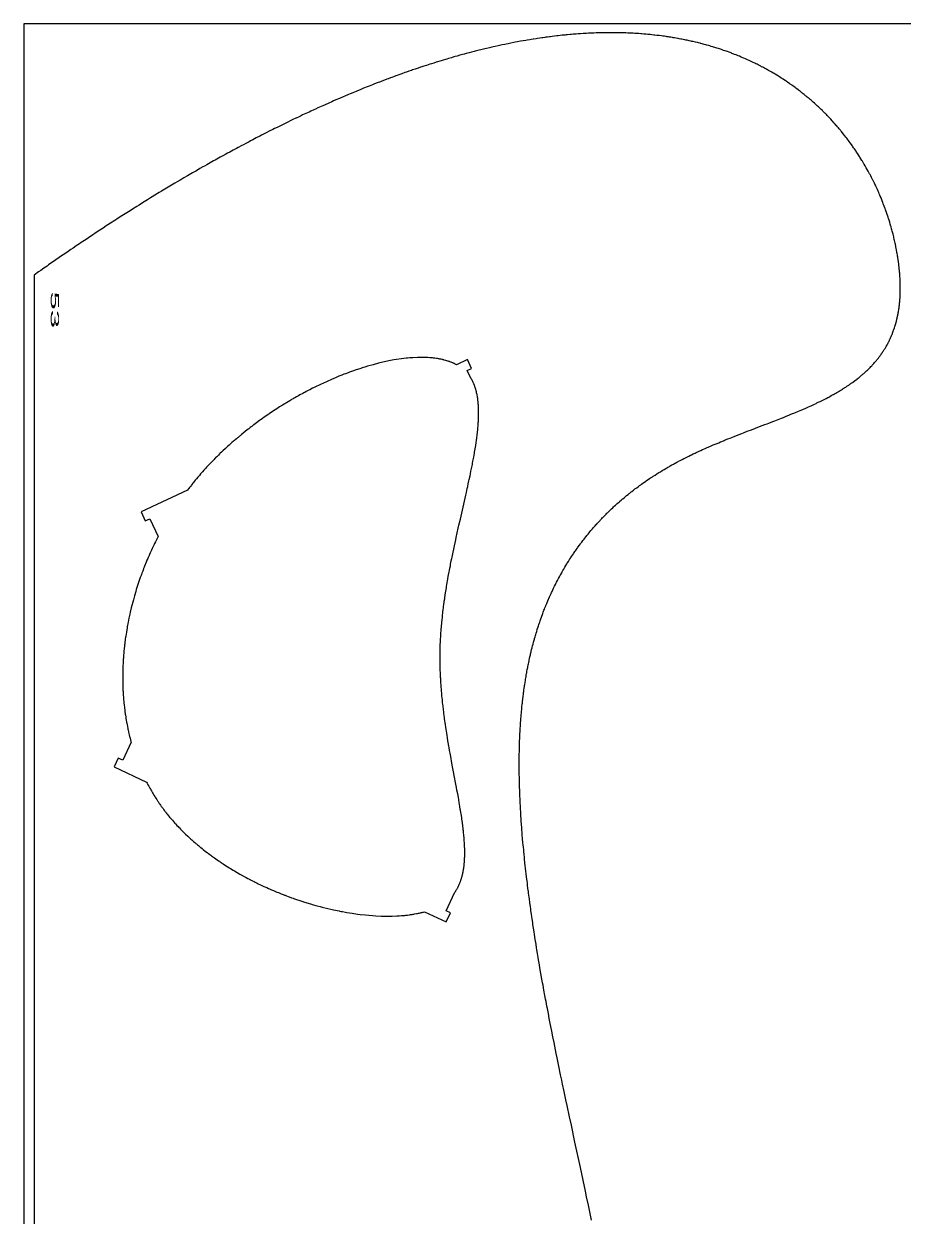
# Model space of a CAD drawing. Header units: metres. Extents: x 656 to 781, y 0 to 250.
# Drawn here: x 655.9 to 709.5, y 177 to 249.5 of the extents above; entities that cross this region are included whole.
import ezdxf

# ---------------------------------------------------------------- set-up
doc = ezdxf.new("R2010")
doc.units = ezdxf.units.M
doc.header["$MEASUREMENT"] = 0
doc.layers.add('1', color=7, linetype='Continuous', lineweight=0)
doc.styles.add('Style-ENGINEERING', font='ENGINEERING.shx')

msp = doc.modelspace()

# ---------------------------------------------------------------- linework, layer by layer
at = {"flags": 128}
for points in [[(780.949913, -0.455962), (780.949913, 249.544038), (655.949913, 249.544038), (655.949913, -0.455962), (780.949913, -0.455962)], [(690.440903, 176.865802), (690.377415, 177.169209), (690.249911, 177.775942), (690.141841, 178.287799), (690.069578, 178.629005), (689.924616, 179.311348), (689.760993, 180.078903), (689.760993, 180.078903), (689.432894, 181.613881), (689.214262, 182.637209), (689.105194, 183.148903), (688.960198, 183.831214), (688.887938, 184.172399), (688.779915, 184.684221), (688.684325, 185.139227), (688.636703, 185.366751), (688.56551, 185.708066), (688.459315, 186.220112), (688.353918, 186.732255), (688.301551, 186.988367), (688.209053, 187.44375), (688.163111, 187.67148), (688.094613, 188.013124), (688.026641, 188.354833), (687.992864, 188.525713), (687.914621, 188.924503), (687.875815, 189.123937), (687.818023, 189.423138), (687.760754, 189.722403), (687.732324, 189.87206), (687.678563, 190.15717), (687.651879, 190.299749), (687.612101, 190.513648), (687.553006, 190.834566), (687.497623, 191.138923), (687.470174, 191.291131), (687.429308, 191.519481), (687.368717, 191.862092), (687.308997, 192.204809), (687.279471, 192.376209), (687.227544, 192.680988), (687.201856, 192.833412), (687.163674, 193.06209), (687.125922, 193.29082), (687.107209, 193.405205), (687.070115, 193.634016), (687.051737, 193.748442), (687.024382, 193.920107), (686.976394, 194.225368), (686.952715, 194.378037), (686.917596, 194.607089), (686.882968, 194.836201), (686.865841, 194.95078), (686.831968, 195.179985), (686.815223, 195.294611), (686.790351, 195.466579), (686.761258, 195.670441), (686.74687, 195.772391), (686.72549, 195.925341), (686.69388, 196.154822), (686.662833, 196.384372), (686.647524, 196.499173), (686.617343, 196.728829), (686.602474, 196.843684), (686.580452, 197.016001), (686.554794, 197.220282), (686.542148, 197.322445), (686.523411, 197.475718), (686.495836, 197.705693), (686.46891, 197.935746), (686.455696, 198.050804), (686.429771, 198.28098), (686.417064, 198.396099), (686.398329, 198.568818), (686.373964, 198.799184), (686.36205, 198.914401), (686.34452, 199.087267), (686.327406, 199.260183), (686.319006, 199.346661), (686.299523, 199.551697), (686.29001, 199.654243), (686.27603, 199.808098), (686.255723, 200.038961), (686.236228, 200.269923), (686.226791, 200.385441), (686.208549, 200.616557), (686.199749, 200.732153), (686.186956, 200.905599), (686.170673, 201.136953), (686.16287, 201.252672), (686.151593, 201.426302), (686.140841, 201.599997), (686.135664, 201.686868), (686.126793, 201.841347), (686.12252, 201.918606), (686.116313, 202.03452), (686.107469, 202.208448), (686.099193, 202.382445), (686.095271, 202.46947), (686.088659, 202.624225), (686.085528, 202.701624), (686.081053, 202.81775), (686.074846, 202.992), (686.069256, 203.166325), (686.066695, 203.253516), (686.062535, 203.408571), (686.060645, 203.486122), (686.05805, 203.602477), (686.054708, 203.777077), (686.052036, 203.951759), (686.050955, 204.039132), (686.04946, 204.194512), (686.048919, 204.272228), (686.04837, 204.388833), (686.048145, 204.563814), (686.04865, 204.738885), (686.049181, 204.826454), (686.050589, 204.982189), (686.051518, 205.060085), (686.053199, 205.176963), (686.056372, 205.352359), (686.060342, 205.527853), (686.062631, 205.615637), (686.067207, 205.77176), (686.069742, 205.849851), (686.073857, 205.967027), (686.080743, 206.142877), (686.0885, 206.318834), (686.092711, 206.406853), (686.100753, 206.5634), (686.105044, 206.641706), (686.111823, 206.759207), (686.119018, 206.876759), (686.122773, 206.935554), (686.130603, 207.053183), (686.134679, 207.112017), (686.140996, 207.200294), (686.153603, 207.36712), (686.160241, 207.450574), (686.170624, 207.575808), (686.181524, 207.701104), (686.18717, 207.763777), (686.198861, 207.889171), (686.204907, 207.951893), (686.21423, 208.046008), (686.215486, 208.058466), (686.230954, 208.207675), (686.238971, 208.282213), (686.251355, 208.393936), (686.264171, 208.505557), (686.270742, 208.561328), (686.284215, 208.672794), (686.291117, 208.728488), (686.30168, 208.81198), (686.316155, 208.92321), (686.323563, 208.978786), (686.334887, 209.062098), (686.352356, 209.186953), (686.367365, 209.290919), (686.375023, 209.342866), (686.386703, 209.420741), (686.404661, 209.537451), (686.42315, 209.654035), (686.432594, 209.71228), (686.451888, 209.828676), (686.461738, 209.886825), (686.476769, 209.97399), (686.494985, 210.077201), (686.504257, 210.128768), (686.518371, 210.20607), (686.54001, 210.321914), (686.562215, 210.437624), (686.573532, 210.495428), (686.596597, 210.610936), (686.608347, 210.668638), (686.626244, 210.755128), (686.647884, 210.857534), (686.658879, 210.908696), (686.675591, 210.985386), (686.701159, 211.100305), (686.727331, 211.215081), (686.740646, 211.272416), (686.767735, 211.386977), (686.78151, 211.444202), (686.802466, 211.529973), (686.827757, 211.631519), (686.84059, 211.682248), (686.860074, 211.758287), (686.889831, 211.872219), (686.920232, 211.986001), (686.935675, 212.042834), (686.967053, 212.156386), (686.982988, 212.213103), (687.007201, 212.298107), (687.036384, 212.398737), (687.051174, 212.449006), (687.07361, 212.52435), (687.107828, 212.637233), (687.142732, 212.749954), (687.160443, 212.806254), (687.196385, 212.91873), (687.214619, 212.974907), (687.2423, 213.059094), (687.275623, 213.158749), (687.292495, 213.208527), (687.31807, 213.283131), (687.31807, 213.283131), (687.357034, 213.394896), (687.396727, 213.50649), (687.416848, 213.562222), (687.457645, 213.673556), (687.478323, 213.729158), (687.50969, 213.812478), (687.552172, 213.923418), (687.573698, 213.978821), (687.606344, 214.061841), (687.639422, 214.144761), (687.656124, 214.186182), (687.665566, 214.209469), (687.700642, 214.29517), (687.718332, 214.337922), (687.745059, 214.401926), (687.78558, 214.497655), (687.826616, 214.59305), (687.847329, 214.640622), (687.889141, 214.735516), (687.910242, 214.782837), (687.942135, 214.853663), (687.985112, 214.947804), (688.006796, 214.994749), (688.039564, 215.065009), (688.089263, 215.170046), (688.133993, 215.263055), (688.156553, 215.309434), (688.190636, 215.378844), (688.24231, 215.482605), (688.294644, 215.58594), (688.321058, 215.637448), (688.369181, 215.7302), (688.393445, 215.776446), (688.430093, 215.845651), (688.485634, 215.94909), (688.54186, 216.052087), (688.57023, 216.10342), (688.627485, 216.205753), (688.65637, 216.256753), (688.700019, 216.333045), (688.752252, 216.423141), (688.778573, 216.468057), (688.818309, 216.535267), (688.878489, 216.63571), (688.93936, 216.735706), (688.970056, 216.785537), (689.031965, 216.884862), (689.063181, 216.934356), (689.110329, 217.008388), (689.160422, 217.086106), (689.185632, 217.12486), (689.223651, 217.18286), (689.281138, 217.269562), (689.339178, 217.355907), (689.368405, 217.398946), (689.427274, 217.484755), (689.456917, 217.527525), (689.501642, 217.591512), (689.56176, 217.676514), (689.592029, 217.71888), (689.637692, 217.782261), (689.706776, 217.876951), (689.768778, 217.960736), (689.799989, 218.002493), (689.847068, 218.064959), (689.918279, 218.158276), (689.990201, 218.251132), (690.02643, 218.297388), (690.086303, 218.373088), (690.11642, 218.410822), (690.161823, 218.467276), (690.230436, 218.551628), (690.299661, 218.635584), (690.334504, 218.677413), (690.404651, 218.760774), (690.439956, 218.802305), (690.493202, 218.864415), (690.564736, 218.946879), (690.600736, 218.987962), (690.655025, 219.049398), (690.709663, 219.110608), (690.737113, 219.141128), (690.810742, 219.22224), (690.847789, 219.262645), (690.903653, 219.323064), (690.959869, 219.383255), (690.988108, 219.413266), (691.044852, 219.473116), (691.073356, 219.502956), (691.116277, 219.547609), (691.125014, 219.556657), (691.164566, 219.597447), (691.244022, 219.678552), (691.323949, 219.759028), (691.377493, 219.81233), (691.413304, 219.84771), (691.485202, 219.918102), (691.566524, 219.996707), (691.620995, 220.048768), (691.657423, 220.083322), (691.730549, 220.152069), (691.78563, 220.203311), (691.822463, 220.237323), (691.896397, 220.304986), (691.933499, 220.338638), (692.007968, 220.405585), (692.082792, 220.472057), (692.132871, 220.516109), (692.166343, 220.545361), (692.233496, 220.603586), (692.300649, 220.661205), (692.345569, 220.699415), (692.435772, 220.775349), (692.481054, 220.813073), (692.571979, 220.888041), (692.663381, 220.96237), (692.724579, 221.011568), (692.765496, 221.04421), (692.847608, 221.10912), (692.893959, 221.145413), (692.987014, 221.217529), (693.080536, 221.289019), (693.143141, 221.336333), (693.184993, 221.367723), (693.26897, 221.430136), (693.363878, 221.49977), (693.427404, 221.545852), (693.469867, 221.576422), (693.555064, 221.637202), (693.619196, 221.682472), (693.662062, 221.712503), (693.748062, 221.772208), (693.791194, 221.801882), (693.877724, 221.860876), (693.964606, 221.919399), (694.022722, 221.958154), (694.061552, 221.983875), (694.139418, 222.035041), (694.1927, 222.069738), (694.299645, 222.138622), (694.407096, 222.206828), (694.47901, 222.251924), (694.527077, 222.281822), (694.623507, 222.341221), (694.73246, 222.407415), (694.805371, 222.451176), (694.8541, 222.480187), (694.95185, 222.537817), (695.025417, 222.5807), (695.074582, 222.609127), (695.1732, 222.665596), (695.222652, 222.693638), (695.321844, 222.749338), (695.421415, 222.80453), (695.488006, 222.841043), (695.532493, 222.865261), (695.62169, 222.913398), (695.688115, 222.948885), (695.732457, 222.972405), (695.821282, 223.019122), (695.865762, 223.042319), (695.954859, 223.088399), (696.044133, 223.134066), (696.103744, 223.164286), (696.223193, 223.224196), (696.302988, 223.263754), (696.356256, 223.289959), (696.462958, 223.341977), (696.51639, 223.367793), (696.623415, 223.419051), (696.730649, 223.469821), (696.80225, 223.503402), (696.945714, 223.569951), (697.026561, 223.607035), (697.080518, 223.631622), (697.188566, 223.680475), (697.242657, 223.704746), (697.350967, 223.752984), (697.459445, 223.800829), (697.531854, 223.832514), (697.67688, 223.895395), (697.840351, 223.96539), (697.94951, 224.011636), (698.022358, 224.042289), (698.168228, 224.103188), (698.277776, 224.14852), (698.350874, 224.178586), (698.497221, 224.238364), (698.570467, 224.268083), (698.717094, 224.327203), (698.863891, 224.385923), (698.961843, 224.424865), (699.157941, 224.502295), (699.406452, 224.599528), (699.572299, 224.663944), (699.682928, 224.706736), (699.904319, 224.79201), (700.153544, 224.887567), (700.153544, 224.887567), (700.652242, 225.078098), (700.9639, 225.197244), (701.119668, 225.256961), (701.2131, 225.292861), (701.462089, 225.388917), (701.586475, 225.437162), (701.772889, 225.509863), (701.993521, 225.596634), (702.103695, 225.640304), (702.268754, 225.706212), (702.433549, 225.772652), (702.515838, 225.806089), (702.661938, 225.865917), (702.73489, 225.896027), (702.844189, 225.941452), (703.007826, 226.010211), (703.116698, 226.056492), (703.171064, 226.079772), (703.252523, 226.114872), (703.360961, 226.162022), (703.415102, 226.185753), (703.496213, 226.221551), (703.617645, 226.275719), (703.725337, 226.324366), (703.779091, 226.348871), (703.859606, 226.385865), (703.980104, 226.441906), (704.086925, 226.492296), (704.14023, 226.517703), (704.220052, 226.556085), (704.339469, 226.614293), (704.445286, 226.666697), (704.498073, 226.693142), (704.577098, 226.733123), (704.65593, 226.77349), (704.695272, 226.793822), (704.799936, 226.848536), (704.85213, 226.876171), (704.930242, 226.917982), (705.008134, 226.960233), (705.046995, 226.981528), (705.115941, 227.01967), (705.150344, 227.03888), (705.20186, 227.067873), (705.278931, 227.11177), (705.355752, 227.156169), (705.394066, 227.178561), (705.462019, 227.218692), (705.495916, 227.238917), (705.546661, 227.269455), (705.622548, 227.315726), (705.698151, 227.362567), (705.735843, 227.386206), (705.802667, 227.428599), (705.83599, 227.449976), (705.885859, 227.48227), (705.9604, 227.531238), (706.034618, 227.580853), (706.071604, 227.605909), (706.138509, 227.651814), (706.171855, 227.674979), (706.221739, 227.709999), (706.296253, 227.763155), (706.370383, 227.81708), (706.4073, 227.844339), (706.480833, 227.899463), (706.517446, 227.927334), (706.572168, 227.969534), (706.582192, 227.977336), (706.642627, 228.024862), (706.672657, 228.048795), (706.717465, 228.08491), (706.784137, 228.139571), (706.850152, 228.19483), (706.882909, 228.222685), (706.926324, 228.260064), (706.947917, 228.278856), (706.980165, 228.307174), (707.028214, 228.349944), (707.08058, 228.397373), (707.106583, 228.42125), (707.145361, 228.457272), (707.203012, 228.511773), (707.260035, 228.566844), (707.288308, 228.594595), (707.344374, 228.650534), (707.372164, 228.678724), (707.413541, 228.721287), (707.468133, 228.778563), (707.495178, 228.807428), (707.535429, 228.851013), (707.575298, 228.894945), (707.595087, 228.917043), (707.640643, 228.968671), (707.663223, 228.994665), (707.696843, 229.033882), (707.730161, 229.073373), (707.746706, 229.093222), (707.779566, 229.133128), (707.795881, 229.153186), (707.820208, 229.183405), (707.852371, 229.223943), (707.868335, 229.244319), (707.892133, 229.275017), (707.927496, 229.321368), (707.958589, 229.362877), (707.974015, 229.383741), (707.997002, 229.415174), (708.031139, 229.462637), (708.06486, 229.510476), (708.081563, 229.534538), (708.110998, 229.577551), (708.12559, 229.599172), (708.14732, 229.631746), (708.179557, 229.68093), (708.211363, 229.730507), (708.227102, 229.755443), (708.258253, 229.805613), (708.273664, 229.830848), (708.296572, 229.868889), (708.299841, 229.87437), (708.31561, 229.901), (708.346689, 229.954433), (708.377158, 230.008095), (708.397133, 230.043996), (708.4103, 230.067987), (708.436277, 230.116102), (708.464933, 230.170445), (708.483705, 230.206798), (708.496071, 230.231089), (708.520452, 230.279804), (708.538429, 230.316455), (708.550268, 230.340945), (708.573596, 230.390055), (708.585086, 230.414675), (708.607718, 230.464046), (708.629889, 230.513591), (708.644414, 230.546717), (708.672853, 230.613197), (708.690032, 230.654456), (708.701313, 230.682026), (708.723465, 230.737321), (708.734337, 230.765045), (708.755675, 230.820645), (708.776472, 230.876448), (708.790039, 230.913762), (708.798951, 230.938688), (708.816461, 230.988658), (708.827623, 231.021242), (708.849419, 231.08661), (708.870512, 231.152242), (708.884186, 231.196142), (708.89313, 231.225473), (708.91061, 231.28429), (708.929624, 231.350702), (708.941921, 231.39512), (708.94995, 231.424794), (708.965608, 231.484295), (708.977003, 231.529052), (708.984433, 231.558952), (708.998898, 231.6189), (709.005934, 231.648949), (709.019613, 231.709193), (709.032773, 231.769632), (709.041259, 231.810033), (709.046789, 231.837015), (709.057546, 231.891092), (709.059973, 231.903598), (709.065545, 231.932784), (709.076321, 231.991163), (709.086609, 232.049551), (709.093201, 232.088481), (709.105751, 232.166355), (709.11255, 232.210861), (709.116933, 232.240535), (709.125346, 232.29989), (709.129378, 232.329572), (709.137094, 232.388941), (709.144353, 232.448319), (709.148943, 232.48791), (709.157531, 232.567103), (709.162019, 232.611655), (709.164876, 232.64136), (709.170269, 232.700776), (709.172806, 232.730487), (709.177565, 232.789915), (709.18191, 232.849351), (709.184578, 232.88898), (709.189377, 232.968248), (709.191764, 233.012843), (709.195875, 233.102046), (709.199117, 233.191266), (709.200804, 233.250755), (709.20172, 233.290419), (709.203059, 233.369756), (709.203527, 233.414389), (709.203857, 233.503667), (709.203389, 233.592961), (709.203389, 233.592961), (709.202642, 233.652499), (709.201953, 233.692194), (709.200122, 233.771595), (709.198831, 233.816263), (709.195689, 233.90561), (709.191815, 233.994972), (709.188831, 234.054554), (709.186666, 234.094279), (709.181919, 234.173738), (709.176808, 234.250568), (709.17312, 234.301794), (709.165078, 234.40426), (709.160728, 234.455499), (709.151382, 234.55799), (709.141188, 234.660498), (709.133929, 234.728846), (709.128886, 234.774416), (709.118321, 234.865564), (709.113761, 234.903306), (709.104331, 234.978703), (709.09855, 235.023325), (709.086566, 235.112445), (709.074022, 235.201399), (709.065353, 235.260611), (709.059438, 235.300045), (709.047287, 235.378818), (709.040264, 235.423073), (709.02582, 235.511463), (709.010845, 235.599697), (709.00057, 235.658432), (708.993591, 235.697552), (708.979327, 235.775699), (708.971125, 235.819604), (708.954337, 235.9073), (708.93704, 235.994846), (708.925228, 236.053126), (708.91723, 236.091943), (708.900937, 236.16949), (708.8916, 236.213059), (708.872555, 236.300086), (708.853017, 236.386968), (708.83972, 236.444809), (708.812476, 236.560298), (708.802037, 236.60354), (708.780799, 236.689918), (708.759079, 236.776154), (708.744333, 236.833565), (708.714207, 236.9482), (708.691058, 237.034013), (708.675363, 237.091143), (708.643342, 237.205217), (708.627018, 237.262161), (708.593742, 237.375863), (708.559633, 237.489318), (708.536431, 237.564818), (708.520759, 237.615091), (708.488923, 237.715491), (708.461554, 237.800053), (708.44305, 237.856352), (708.405423, 237.968765), (708.386299, 238.02488), (708.347433, 238.136926), (708.307741, 238.248728), (708.280822, 238.323126), (708.262671, 238.372665), (708.225882, 238.471598), (708.18844, 238.570337), (708.169475, 238.619634), (708.14072, 238.693489), (708.096896, 238.804067), (708.052242, 238.914399), (708.029604, 238.969472), (707.983701, 239.079434), (707.960436, 239.134321), (707.925148, 239.216537), (707.891387, 239.294057), (707.874349, 239.33277), (707.848594, 239.390781), (707.809516, 239.477666), (707.7699, 239.564393), (707.74989, 239.607697), (707.709466, 239.694186), (707.689051, 239.73737), (707.658175, 239.802073), (707.652694, 239.813481), (707.625784, 239.869175), (707.607736, 239.906228), (707.571381, 239.980154), (707.553074, 240.017026), (707.516204, 240.090589), (707.47899, 240.16391), (707.45399, 240.212656), (707.403534, 240.309828), (707.361801, 240.389014), (707.333752, 240.441646), (707.277114, 240.546528), (707.248524, 240.598779), (707.190804, 240.702899), (707.132363, 240.806511), (707.093003, 240.875305), (707.066585, 240.921042), (707.013324, 241.012216), (706.990684, 241.050561), (706.945101, 241.127036), (706.899114, 241.203226), (706.868231, 241.253862), (706.805928, 241.354754), (706.749944, 241.444011), (706.721739, 241.488489), (706.679165, 241.55502), (706.614705, 241.654393), (706.549525, 241.753259), (706.516665, 241.802502), (706.450404, 241.900607), (706.417004, 241.949469), (706.366564, 242.022524), (706.306258, 242.108737), (706.27589, 242.151693), (706.230071, 242.215937), (706.160738, 242.311878), (706.090679, 242.407308), (706.055377, 242.454831), (705.984226, 242.549492), (705.948377, 242.59663), (705.894261, 242.667095), (705.82959, 242.750235), (705.797038, 242.791651), (705.747937, 242.853585), (705.673673, 242.946053), (705.623754, 243.00741), (705.598671, 243.038002), (705.560893, 243.083781), (705.510234, 243.144617), (705.48478, 243.174947), (705.446446, 243.220334), (705.388595, 243.288169), (705.323824, 243.363195), (705.291244, 243.40057), (705.242129, 243.456462), (705.167907, 243.539911), (705.093022, 243.622894), (705.055331, 243.66421), (704.979447, 243.746489), (704.941254, 243.787452), (704.883651, 243.848676), (704.806259, 243.929894), (704.76731, 243.970324), (704.708569, 244.030748), (704.649447, 244.090903), (704.619743, 244.120879), (704.610813, 244.129859), (704.542149, 244.198419), (704.496174, 244.243844), (704.465436, 244.274004), (704.40375, 244.334024), (704.357301, 244.378779), (704.326247, 244.408492), (704.26393, 244.46762), (704.232667, 244.497036), (704.169931, 244.555572), (704.106917, 244.613715), (704.064753, 244.652258), (703.980055, 244.728822), (703.913427, 244.788256), (703.868842, 244.827642), (703.839043, 244.853795), (703.779269, 244.905849), (703.734284, 244.94467), (703.704219, 244.970447), (703.643913, 245.021748), (703.613671, 245.047274), (703.553011, 245.098076), (703.492116, 245.148544), (703.451388, 245.182005), (703.36962, 245.248485), (703.300305, 245.304119), (703.25393, 245.340976), (703.22294, 245.365444), (703.160785, 245.414131), (703.114016, 245.450431), (703.082763, 245.474527), (703.020084, 245.522473), (702.988657, 245.546322), (702.925628, 245.593774), (702.862367, 245.640898), (702.820064, 245.672131), (702.735149, 245.73416), (702.663181, 245.786045), (702.61504, 245.820404), (702.582874, 245.843208), (702.518368, 245.888571), (702.469837, 245.922379), (702.372385, 245.989444), (702.274414, 246.055775), (702.208813, 246.099589), (702.164951, 246.128617), (702.076919, 246.18624), (702.002325, 246.234411), (702.002325, 246.234411), (701.952434, 246.266296), (701.852265, 246.329518), (701.801987, 246.360856), (701.701044, 246.422983), (701.599585, 246.484382), (701.53166, 246.52491), (701.486249, 246.551748), (701.395123, 246.604994), (701.354546, 246.628443), (701.273153, 246.675001), (701.19144, 246.721106), (701.136786, 246.751591), (701.100272, 246.771802), (701.027052, 246.811957), (700.944378, 246.856704), (700.889084, 246.886284), (700.852143, 246.905892), (700.77807, 246.94484), (700.722349, 246.973816), (700.685123, 246.993022), (700.610481, 247.031166), (700.573066, 247.050104), (700.498044, 247.087712), (700.422771, 247.124963), (700.372447, 247.149598), (700.271464, 247.198393), (700.260048, 247.203855), (700.221972, 247.221997), (700.145724, 247.257968), (700.069349, 247.293522), (700.018362, 247.316995), (699.91622, 247.363391), (699.839468, 247.397708), (699.78823, 247.420359), (699.685588, 247.465119), (699.634185, 247.487229), (699.531215, 247.53091), (699.428026, 247.573878), (699.359114, 247.60213), (699.313119, 247.620789), (699.221002, 247.657692), (699.137952, 247.690431), (699.082509, 247.712009), (698.971443, 247.754573), (698.91582, 247.77556), (698.804395, 247.816946), (698.692732, 247.857552), (698.618158, 247.884193), (698.568384, 247.901762), (698.468697, 247.936446), (698.384442, 247.965239), (698.328199, 247.984197), (698.21554, 248.021542), (698.159124, 248.03993), (698.046119, 248.076143), (697.932885, 248.111605), (697.857269, 248.134832), (697.806802, 248.150133), (697.705735, 248.180296), (697.620321, 248.205293), (697.563308, 248.221728), (697.449115, 248.254049), (697.391934, 248.269936), (697.277407, 248.301164), (697.16266, 248.331669), (697.086039, 248.351606), (697.034905, 248.36472), (696.932506, 248.390525), (696.871225, 248.405678), (696.74848, 248.435384), (696.62549, 248.464292), (696.543363, 248.483122), (696.488551, 248.495481), (696.378785, 248.519729), (696.255072, 248.546267), (696.172464, 248.563523), (696.117333, 248.574835), (696.00693, 248.596998), (695.924006, 248.613219), (695.868665, 248.623842), (695.757843, 248.644631), (695.702362, 248.654799), (695.591263, 248.674681), (695.47998, 248.693961), (695.40569, 248.706482), (695.356118, 248.714681), (695.256867, 248.730728), (695.179227, 248.742937), (695.127468, 248.75091), (695.023957, 248.76646), (694.972203, 248.774037), (694.8687, 248.788799), (694.765205, 248.803041), (694.696211, 248.81225), (694.558233, 248.829985), (694.46954, 248.84091), (694.410414, 248.847988), (694.292168, 248.861653), (694.233049, 248.868243), (694.114817, 248.880937), (693.996594, 248.892992), (693.917783, 248.900676), (693.865245, 248.905643), (693.760174, 248.915205), (693.671525, 248.922891), (693.612429, 248.927821), (693.494242, 248.93722), (693.435151, 248.94169), (693.316977, 248.950175), (693.198811, 248.958057), (693.120038, 248.962979), (693.067525, 248.966113), (692.962503, 248.972032), (692.873896, 248.976664), (692.814827, 248.97957), (692.696694, 248.984945), (692.637631, 248.987416), (692.519511, 248.991927), (692.401398, 248.995869), (692.322661, 248.998182), (692.270171, 248.999585), (692.165196, 249.002059), (692.076628, 249.003805), (692.017585, 249.004796), (691.899505, 249.006366), (691.840468, 249.006945), (691.722399, 249.007695), (691.604337, 249.007906), (691.525633, 249.007747), (691.473165, 249.00751), (691.368235, 249.006721), (691.279704, 249.005731), (691.220686, 249.004906), (691.102655, 249.002865), (691.043642, 249.00165), (690.925621, 248.998831), (690.807607, 248.995499), (690.728936, 248.992994), (690.571601, 248.987309), (690.483106, 248.983719), (690.424111, 248.981169), (690.306126, 248.975696), (690.247136, 248.972773), (690.129162, 248.96656), (690.011194, 248.959857), (689.932553, 248.955119), (689.775278, 248.944999), (689.686817, 248.938931), (689.627844, 248.934737), (689.509904, 248.925994), (689.450937, 248.921445), (689.333006, 248.911996), (689.215082, 248.902079), (689.13647, 248.89521), (688.979253, 248.880858), (688.890823, 248.872428), (688.831872, 248.866665), (688.713975, 248.854799), (688.655028, 248.848697), (688.53714, 248.836157), (688.419258, 248.82317), (688.340673, 248.814266), (688.183511, 248.79587), (688.042628, 248.778716), (687.94871, 248.766935), (687.8861, 248.758929), (687.760886, 248.742552), (687.666979, 248.729952), (687.604377, 248.721401), (687.479177, 248.703942), (687.416579, 248.695033), (687.291388, 248.67686), (687.166203, 248.658216), (687.08275, 248.645527), (686.915852, 248.619527), (686.891003, 248.615585), (686.769599, 248.596067), (686.688738, 248.582826), (686.527198, 248.555804), (686.446517, 248.542024), (686.285333, 248.513933), (686.124383, 248.485138), (686.017212, 248.465556), (685.945821, 248.452331), (685.803174, 248.425477), (685.715728, 248.408733), (685.541037, 248.374646), (685.366609, 248.339769), (685.250468, 248.316083), (685.173104, 248.300101), (685.018528, 248.267682), (684.931668, 248.249182), (684.758134, 248.211615), (684.58485, 248.173302), (684.469464, 248.147349), (684.3926, 248.129866), (684.239015, 248.09447), (684.066459, 248.05397), (684.066459, 248.05397), (683.951553, 248.026573), (683.875007, 248.008135), (683.722054, 247.970841), (683.60746, 247.94251), (683.531121, 247.923451), (683.378577, 247.884928), (683.302373, 247.865464), (683.150097, 247.826136), (682.997998, 247.786279), (682.896695, 247.759416), (682.829203, 247.741378), (682.694321, 247.704997), (682.609035, 247.681765), (682.438625, 247.634818), (682.268428, 247.587231), (682.15508, 247.555155), (682.079567, 247.533616), (681.928663, 247.490168), (681.75909, 247.440705), (681.646155, 247.407389), (681.570915, 247.385029), (681.420555, 247.339948), (681.307888, 247.305826), (681.232826, 247.282931), (681.082819, 247.236789), (681.007873, 247.213544), (680.858098, 247.166707), (680.708475, 247.119411), (680.60881, 247.087628), (680.409681, 247.023461), (680.241872, 246.968703), (680.130102, 246.931887), (680.055634, 246.907206), (679.906809, 246.857516), (679.795284, 246.819964), (679.720979, 246.794795), (679.572476, 246.744134), (679.498278, 246.718645), (679.349987, 246.667348), (679.201836, 246.615631), (679.103146, 246.580921), (678.905948, 246.510952), (678.739752, 246.451349), (678.629049, 246.411328), (678.555289, 246.384521), (678.40787, 246.330606), (678.297392, 246.289909), (678.223782, 246.262653), (678.07666, 246.207846), (678.003148, 246.180295), (677.856221, 246.124902), (677.709422, 246.069121), (677.611628, 246.031721), (677.416209, 245.956411), (677.251497, 245.892346), (677.141778, 245.849373), (676.922547, 245.762798), (676.813036, 245.719198), (676.594219, 245.631382), (676.375673, 245.54275), (676.230126, 245.483213), (676.13316, 245.443324), (675.939385, 245.363074), (675.776049, 245.294878), (675.66724, 245.24917), (675.449816, 245.157169), (675.341201, 245.110879), (675.124161, 245.017724), (674.907374, 244.923811), (674.762988, 244.860784), (674.666792, 244.818582), (674.474548, 244.733738), (674.254286, 244.635709), (674.107585, 244.569935), (674.009847, 244.5259), (673.814517, 244.437386), (673.668149, 244.370615), (673.57063, 244.325918), (673.375738, 244.236091), (673.278363, 244.19096), (673.083758, 244.100271), (672.889341, 244.009012), (672.759833, 243.947861), (672.673541, 243.906954), (672.501066, 243.824811), (672.478496, 243.814024), (672.298075, 243.727485), (672.177937, 243.669554), (671.938, 243.553127), (671.8182, 243.494632), (671.578933, 243.377085), (671.340107, 243.258804), (671.181131, 243.179546), (671.075254, 243.12653), (670.863754, 243.020073), (670.705349, 242.939862), (670.59985, 242.886215), (670.3891, 242.778505), (670.283848, 242.724445), (670.07359, 242.615916), (669.863655, 242.506846), (669.723876, 242.433836), (669.630769, 242.385031), (669.444743, 242.287108), (669.287977, 242.204163), (669.183563, 242.148704), (668.974969, 242.037397), (668.870788, 241.98155), (668.662655, 241.869474), (668.454825, 241.75689), (668.31644, 241.681555), (668.224257, 241.631208), (668.040068, 241.53022), (667.88484, 241.444707), (667.781446, 241.387546), (667.574879, 241.272857), (667.471704, 241.21533), (667.265571, 241.099916), (667.059724, 240.984023), (666.922652, 240.906497), (666.83134, 240.854697), (666.648882, 240.750818), (666.495106, 240.662883), (666.392675, 240.604115), (666.188021, 240.486232), (666.085797, 240.427119), (665.881555, 240.308549), (665.677584, 240.189526), (665.541753, 240.109928), (665.451266, 240.056751), (665.270449, 239.950134), (665.118048, 239.859904), (665.01653, 239.799612), (664.813691, 239.678701), (664.71237, 239.618081), (664.509923, 239.496516), (664.307734, 239.374519), (664.173084, 239.29295), (663.904125, 239.129243), (663.753033, 239.036828), (663.652384, 238.975086), (663.451275, 238.851288), (663.350814, 238.789232), (663.150078, 238.66481), (662.94959, 238.539975), (662.816068, 238.456524), (662.549349, 238.289078), (662.39951, 238.194573), (662.299692, 238.131443), (662.100238, 238.004883), (662.000601, 237.941453), (661.801505, 237.814294), (661.602647, 237.686739), (661.470206, 237.601483), (661.205638, 237.430448), (661.057001, 237.333936), (660.957982, 237.269473), (660.760119, 237.140258), (660.661274, 237.075506), (660.463756, 236.945714), (660.266468, 236.815539), (660.135069, 236.728545), (659.872573, 236.554051), (659.725096, 236.455604), (659.626848, 236.389855), (659.43052, 236.258077), (659.33244, 236.192048), (659.136447, 236.059711), (658.940676, 235.927004), (658.810284, 235.838328), (658.549795, 235.660486), (658.33031, 235.509927), (658.18414, 235.409298), (658.086761, 235.342098), (657.892166, 235.207428), (657.746362, 235.106189), (657.649227, 235.038584), (657.455117, 234.903104), (657.358143, 234.835229), (657.164354, 234.699213), (656.970779, 234.562841), (656.841847, 234.47173), (656.584265, 234.289035), (656.58247, 153.823528)], [(683.057244, 228.108068), (682.884173, 228.479221), (683.156065, 228.606007), (682.902494, 229.149791), (682.236263, 228.839123), (682.211446, 228.852298), (682.194776, 228.860968), (682.161137, 228.878036), (682.144168, 228.886434), (682.109932, 228.902959), (682.075303, 228.919122), (682.051999, 228.929697), (682.004872, 228.950366), (681.987022, 228.957952), (681.951033, 228.972855), (681.914661, 228.987398), (681.890202, 228.996895), (681.840778, 229.015411), (681.803272, 229.028881), (681.778061, 229.037663), (681.727143, 229.054752), (681.701438, 229.063059), (681.64954, 229.0792), (681.596997, 229.094711), (681.489995, 229.123848), (681.46965, 229.129032), (681.428698, 229.139136), (681.387396, 229.148888), (681.359668, 229.155195), (681.303752, 229.167342), (681.261415, 229.176044), (681.233001, 229.181651), (681.175723, 229.192401), (681.14686, 229.197543), (681.08869, 229.207366), (681.029934, 229.216571), (680.910682, 229.233137), (680.865373, 229.238717), (680.83499, 229.242246), (680.773802, 229.248845), (680.743, 229.251916), (680.68098, 229.257601), (680.618412, 229.262679), (680.491656, 229.271016), (680.459634, 229.272722), (680.395195, 229.275683), (680.330233, 229.278042), (680.198769, 229.280961), (680.132277, 229.281523), (679.997805, 229.280858), (679.861385, 229.277819), (679.582889, 229.264657), (679.547561, 229.262351), (679.476569, 229.257301), (679.405133, 229.251666), (679.260956, 229.238651), (679.188226, 229.231273), (679.041511, 229.214783), (678.893163, 229.19599), (678.591753, 229.151536), (678.438783, 229.125896), (678.128549, 229.067845), (677.4922, 228.924953), (677.16683, 228.840282), (676.837158, 228.746908), (676.670825, 228.696984), (676.503556, 228.644916), (676.419585, 228.618081), (676.081596, 228.505436), (675.911418, 228.445948), (675.740514, 228.384364), (675.654804, 228.352789), (675.482897, 228.288081), (675.396711, 228.25495), (675.31038, 228.221303), (675.26716, 228.204287), (675.093946, 228.134937), (675.007146, 228.099494), (674.920225, 228.063542), (674.876722, 228.045375), (674.789631, 228.008659), (674.746046, 227.990112), (674.68062, 227.962053), (674.330802, 227.807622), (674.155416, 227.727402), (673.979775, 227.645194), (673.891873, 227.603348), (673.715935, 227.518177), (673.627911, 227.474855), (673.539858, 227.431044), (673.495823, 227.408956), (673.319637, 227.319386), (673.231528, 227.273874), (673.143417, 227.227878), (673.099361, 227.2047), (673.011256, 227.157982), (672.967208, 227.134443), (672.901142, 227.09891), (672.725025, 227.002842), (672.63701, 226.954094), (672.549031, 226.904872), (672.505057, 226.880084), (672.417143, 226.830153), (672.373205, 226.805011), (672.307323, 226.767077), (672.219532, 226.716089), (672.17566, 226.690419), (672.109884, 226.651696), (672.011296, 226.593119), (671.661614, 226.380095), (671.487356, 226.270821), (671.313549, 226.159721), (671.226828, 226.103489), (671.053784, 225.989667), (670.967472, 225.932081), (670.881307, 225.874046), (670.838282, 225.84486), (670.666578, 225.727003), (670.580976, 225.667408), (670.495547, 225.60737), (670.452899, 225.577185), (670.367742, 225.516485), (670.325233, 225.48597), (670.26156, 225.439992), (670.09231, 225.316182), (670.007993, 225.253624), (669.923888, 225.190631), (669.881918, 225.158973), (669.798143, 225.095333), (669.756341, 225.063351), (669.693746, 225.015177), (669.610492, 224.950569), (669.568955, 224.918105), (669.506764, 224.869209), (669.413739, 224.795416), (669.249161, 224.662903), (669.167268, 224.596014), (669.085647, 224.528704), (669.04494, 224.494892), (668.963738, 224.426954), (668.923244, 224.392828), (668.862639, 224.341445), (668.782089, 224.27257), (668.741926, 224.237978), (668.681823, 224.185895), (668.591993, 224.107337), (668.512477, 224.03707), (668.472838, 224.001783), (668.413531, 223.948661), (668.324916, 223.868548), (668.236721, 223.78792), (668.192785, 223.747414), (668.037451, 223.602358), (667.960313, 223.529228), (667.883534, 223.455697), (667.845282, 223.418782), (667.769055, 223.344653), (667.731081, 223.30744), (667.674298, 223.251434), (667.598922, 223.176414), (667.561379, 223.138756), (667.505247, 223.082086), (667.421468, 222.996666), (667.347423, 222.920322), (667.310554, 222.882004), (667.255441, 222.824345), (667.173211, 222.737447), (667.091514, 222.650061), (667.050868, 222.606185), (666.978945, 222.527884), (666.943147, 222.488589), (666.889657, 222.429469), (666.80989, 222.340386), (666.730694, 222.250824), (666.691312, 222.205863), (666.612987, 222.115583), (666.574045, 222.070265), (666.515912, 222.002065), (666.443383, 221.916039), (666.395327, 221.858457), (666.363423, 221.819967), (666.29993, 221.742744), (666.25259, 221.684616), (666.221162, 221.645764), (666.158625, 221.567822), (666.127517, 221.528733), (666.065619, 221.450321), (666.004149, 221.371598), (665.963407, 221.318946), (665.936352, 221.283769), (665.882494, 221.213235), (663.071144, 219.902281), (663.324715, 219.358496), (663.596607, 219.485282), (664.103749, 218.397712), (664.069959, 218.332212), (664.047573, 218.288484), (664.00314, 218.200885), (663.981094, 218.157015), (663.981094, 218.157015), (663.93734, 218.069133), (663.894039, 217.981066), (663.865424, 217.922253), (663.808801, 217.804388), (663.787777, 217.760108), (663.746069, 217.671417), (663.704819, 217.582555), (663.677573, 217.523219), (663.623693, 217.404327), (663.583819, 217.314967), (663.557491, 217.255306), (663.505451, 217.135773), (663.479739, 217.075903), (663.428931, 216.955963), (663.378947, 216.83576), (663.281458, 216.594595), (663.263547, 216.549268), (663.228077, 216.458512), (663.193074, 216.367625), (663.169999, 216.306962), (663.124475, 216.185469), (663.09088, 216.094205), (663.068745, 216.033297), (663.025104, 215.911324), (663.003598, 215.850261), (662.961217, 215.727988), (662.919679, 215.605524), (662.839139, 215.360051), (662.819534, 215.298575), (662.780961, 215.175497), (662.743238, 215.052261), (662.670355, 214.805338), (662.600899, 214.557863), (662.472328, 214.061481), (662.413244, 213.812688), (662.385009, 213.688165), (662.331161, 213.438903), (662.305553, 213.314178), (662.280823, 213.1894), (662.268789, 213.126993), (662.245382, 213.002147), (662.234011, 212.939711), (662.217367, 212.846041), (662.175426, 212.59619), (662.155789, 212.471242), (662.137045, 212.346289), (662.128007, 212.283812), (662.110604, 212.158863), (662.102239, 212.096392), (662.090112, 212.002694), (662.074729, 211.877782), (662.067375, 211.815336), (662.056767, 211.721682), (662.046668, 211.628048), (662.041809, 211.58124), (662.029474, 211.456451), (662.023647, 211.394075), (662.015331, 211.300537), (662.007528, 211.207034), (662.003818, 211.160296), (661.996784, 211.066849), (661.993459, 211.020141), (661.988713, 210.950099), (661.98099, 210.825644), (661.977473, 210.763449), (661.972627, 210.670199), (661.968297, 210.577003), (661.966327, 210.530427), (661.962775, 210.437318), (661.961193, 210.390786), (661.959064, 210.321019), (661.956681, 210.228053), (661.955684, 210.181595), (661.954434, 210.111942), (661.953109, 210.007538), (661.952612, 209.760452), (661.953761, 209.637127), (661.955846, 209.513958), (661.957239, 209.452434), (661.960729, 209.329511), (661.962827, 209.268113), (661.966413, 209.176101), (661.97202, 209.053577), (661.975177, 208.992385), (661.980355, 208.900688), (661.986066, 208.809102), (661.989121, 208.763352), (661.99792, 208.641493), (662.002675, 208.580643), (662.010254, 208.48947), (662.018369, 208.398421), (662.022628, 208.352945), (662.031548, 208.262089), (662.036209, 208.21671), (662.043454, 208.148704), (662.057081, 208.027995), (662.064255, 207.967733), (662.075465, 207.877459), (662.087216, 207.787329), (662.093295, 207.742319), (662.10586, 207.652412), (662.112345, 207.607516), (662.122329, 207.540243), (662.136116, 207.450682), (662.143214, 207.405961), (662.154117, 207.338955), (662.171046, 207.238618), (662.192007, 207.119972), (662.202852, 207.060762), (662.219577, 206.972091), (662.236851, 206.883594), (662.245694, 206.839412), (662.263793, 206.751183), (662.273049, 206.707137), (662.287191, 206.641154), (662.306531, 206.55334), (662.316408, 206.509503), (662.331483, 206.443838), (662.35468, 206.345544), (662.375889, 206.258379), (662.386702, 206.214872), (662.403181, 206.149704), (662.428487, 206.052167), (662.454499, 205.954891), (662.46777, 205.906352), (661.960628, 204.818783), (661.688736, 204.945569), (661.435165, 204.401784), (663.407096, 203.482257), (663.44394, 203.411128), (663.46254, 203.375656), (663.490665, 203.322564), (663.533355, 203.243188), (663.57665, 203.164132), (663.598525, 203.124724), (663.64273, 203.046152), (663.66506, 203.006988), (663.69884, 202.948396), (663.744412, 202.870562), (663.767427, 202.83177), (663.802234, 202.77374), (663.85509, 202.68705), (663.902721, 202.610355), (663.926766, 202.572137), (663.963121, 202.514971), (664.0183, 202.42959), (664.074257, 202.344653), (664.102526, 202.302354), (664.153265, 202.227433), (664.178865, 202.190108), (664.217554, 202.13429), (664.256591, 202.078676), (664.276239, 202.050946), (664.315797, 201.995642), (664.335707, 201.968068), (664.365735, 201.926805), (664.406076, 201.871971), (664.426378, 201.844633), (664.456994, 201.803726), (664.503287, 201.742589), (664.5501, 201.681621), (664.581554, 201.641126), (664.602631, 201.614198), (664.645044, 201.560502), (664.677079, 201.520371), (664.741722, 201.440474), (664.807122, 201.361063), (664.851139, 201.308393), (664.880667, 201.2734), (664.94016, 201.203703), (664.97388, 201.164667), (665.041863, 201.086963), (665.110566, 201.009748), (665.156762, 200.958544), (665.187734, 200.924528), (665.250092, 200.856788), (665.3209, 200.781045), (665.368485, 200.730822), (665.400377, 200.697462), (665.464559, 200.631034), (665.513043, 200.581469), (665.545528, 200.548547), (665.610889, 200.482996), (665.643762, 200.450367), (665.709891, 200.385403), (665.776525, 200.32083), (665.911282, 200.19286), (665.949536, 200.157152), (666.0265, 200.086108), (666.104068, 200.015563), (666.156111, 199.96881), (666.190952, 199.937765), (666.260979, 199.87597), (666.340305, 199.806924), (666.393505, 199.761171), (666.429112, 199.730793), (666.500655, 199.670335), (666.554599, 199.625251), (666.554599, 199.625251), (666.590696, 199.59532), (666.663212, 199.535755), (666.699628, 199.506122), (666.772775, 199.447154), (666.846336, 199.388585), (666.994673, 199.272646), (667.07881, 199.208133), (667.135176, 199.165406), (667.172873, 199.137046), (667.248552, 199.080628), (667.305558, 199.038579), (667.343678, 199.010671), (667.420193, 198.955158), (667.458586, 198.927552), (667.535641, 198.872644), (667.613048, 198.818138), (667.768896, 198.71034), (667.827686, 198.670333), (667.866983, 198.643788), (667.945821, 198.591003), (667.985361, 198.564763), (668.064678, 198.512587), (668.144307, 198.460818), (668.304477, 198.358501), (668.344705, 198.333177), (668.425378, 198.282835), (668.506336, 198.232902), (668.669083, 198.134265), (668.750859, 198.085561), (668.915188, 197.989386), (669.080511, 197.894859), (669.41395, 197.710759), (669.461122, 197.685401), (669.555662, 197.635079), (669.650459, 197.585283), (669.713795, 197.552379), (669.756079, 197.530572), (669.840787, 197.487271), (669.936301, 197.439057), (670.000101, 197.407207), (670.042688, 197.386104), (670.127986, 197.344213), (670.192067, 197.313069), (670.234836, 197.292437), (670.320491, 197.251488), (670.363374, 197.231171), (670.449248, 197.190851), (670.535262, 197.150952), (670.707683, 197.072417), (670.804887, 197.028982), (670.86977, 197.000323), (670.91306, 196.981348), (670.999719, 196.943717), (671.06478, 196.915771), (671.108184, 196.897273), (671.195062, 196.860595), (671.238534, 196.842415), (671.325541, 196.806374), (671.412626, 196.770757), (671.587007, 196.700802), (671.652464, 196.675009), (671.69612, 196.657947), (671.783471, 196.624143), (671.827165, 196.607401), (671.914583, 196.574239), (672.00204, 196.541505), (672.177042, 196.477325), (672.220807, 196.461548), (672.308348, 196.430317), (672.3959, 196.399517), (672.571011, 196.33921), (672.658559, 196.309704), (672.833608, 196.25199), (673.008556, 196.196009), (673.357953, 196.089264), (673.423367, 196.070025), (673.466956, 196.057336), (673.554081, 196.032285), (673.684626, 195.995528), (673.771552, 195.971571), (673.945128, 195.924973), (674.075045, 195.891178), (674.161518, 195.869198), (674.334107, 195.82656), (674.42021, 195.805903), (674.592006, 195.765916), (674.763212, 195.727701), (675.103666, 195.656602), (675.146024, 195.648216), (675.2306, 195.631778), (675.314983, 195.615786), (675.483149, 195.585144), (675.566919, 195.570495), (675.733804, 195.542543), (675.899776, 195.516388), (676.228783, 195.469487), (676.391724, 195.448748), (676.714237, 195.412712), (677.344444, 195.362517), (677.651369, 195.348418), (677.952327, 195.341692), (678.100448, 195.341104), (678.246933, 195.34237), (678.319547, 195.3437), (678.605673, 195.353675), (678.746054, 195.361462), (678.884581, 195.371122), (678.953136, 195.376655), (679.088794, 195.389129), (679.155887, 195.396071), (679.22248, 195.403484), (679.255588, 195.407368), (679.386739, 195.42408), (679.451538, 195.433145), (679.51581, 195.442682), (679.547747, 195.447629), (679.611218, 195.457877), (679.642752, 195.463178), (679.689796, 195.471353), (679.813731, 195.494459), (679.87486, 195.506725), (679.935422, 195.519468), (679.965489, 195.526018), (680.025189, 195.539475), (680.054821, 195.546383), (680.098996, 195.556968), (680.157378, 195.571501), (680.186347, 195.578946), (680.229518, 195.590339), (680.293639, 195.607933), (681.617978, 194.990384), (681.871548, 195.534168), (681.599656, 195.660954), (682.106798, 196.748523), (682.1296, 196.780234), (682.144535, 196.801561), (682.154373, 196.815862), (682.173769, 196.844661), (682.18807, 196.866433), (682.197488, 196.88103), (682.216045, 196.910421), (682.225186, 196.925214), (682.243192, 196.954997), (682.260832, 196.985039), (682.272391, 197.005212), (682.295027, 197.045902), (682.30748, 197.068992), (682.31567, 197.084465), (682.331785, 197.115605), (682.339709, 197.131271), (682.355295, 197.162794), (682.370531, 197.194571), (682.380495, 197.215897), (682.399963, 197.258887), (682.407105, 197.275124), (682.421135, 197.307786), (682.434826, 197.3407), (682.443766, 197.362781), (682.461198, 197.407276), (682.473884, 197.440938), (682.482158, 197.463516), (682.498268, 197.509003), (682.506105, 197.53191), (682.521349, 197.578052), (682.536022, 197.624628), (682.563677, 197.719077), (682.571053, 197.74595), (682.585283, 197.800102), (682.598823, 197.854792), (682.60747, 197.891549), (682.613067, 197.916186), (682.623863, 197.965776), (682.635378, 198.022064), (682.642689, 198.059883), (682.6474, 198.085225), (682.656439, 198.13622), (682.662884, 198.174736), (682.667022, 198.200543), (682.674924, 198.252462), (682.678688, 198.278575), (682.685847, 198.331105), (682.692517, 198.384041), (682.704413, 198.491118), (682.710272, 198.552052), (682.71385, 198.592953), (682.716091, 198.620344), (682.720229, 198.675423), (682.723034, 198.716989), (682.724763, 198.744822), (682.727887, 198.80078), (682.729283, 198.828905), (682.731747, 198.885445), (682.733777, 198.94237), (682.736559, 199.057368), (682.737169, 199.100884), (682.737447, 199.130013), (682.737695, 199.188553), (682.737309, 199.277065), (682.737309, 199.277065), (682.736555, 199.336539), (682.733877, 199.456595), (682.730867, 199.547599), (682.728394, 199.608722), (682.722352, 199.732052), (682.718793, 199.794253), (682.71063, 199.919721), (682.701106, 200.046595), (682.678153, 200.304499), (682.670797, 200.378019), (682.66568, 200.427271), (682.654947, 200.52634), (682.649335, 200.576156), (682.637633, 200.676348), (682.625309, 200.777279), (682.616755, 200.844974), (682.598863, 200.981336), (682.591891, 201.032802), (682.577529, 201.136272), (682.562627, 201.240452), (682.552401, 201.310297), (682.531274, 201.450917), (682.51486, 201.557189), (682.503656, 201.628417), (682.480647, 201.771778), (682.468853, 201.843907), (682.444711, 201.989051), (682.419868, 202.135365), (682.402939, 202.23355), (682.368255, 202.431439), (682.348292, 202.543631), (682.307478, 202.769883), (682.265599, 202.998583), (682.237161, 203.152383), (682.179234, 203.463113), (682.120196, 203.777912), (682.04035, 204.20376), (682.000175, 204.419222), (681.939886, 204.745483), (681.909824, 204.90996), (681.869925, 205.130625), (681.850082, 205.241531), (681.820489, 205.408593), (681.791138, 205.576485), (681.776567, 205.660738), (681.738103, 205.886393), (681.719109, 205.999747), (681.69095, 206.170423), (681.663229, 206.341859), (681.649547, 206.427857), (681.622565, 206.600405), (681.609276, 206.68695), (681.589611, 206.817102), (681.56392, 206.99125), (681.551314, 207.078583), (681.532718, 207.209899), (681.514515, 207.34159), (681.505566, 207.407574), (681.474616, 207.642918), (681.459672, 207.761012), (681.445098, 207.879379), (681.437954, 207.938665), (681.42396, 208.057436), (681.417113, 208.116921), (681.407036, 208.20627), (681.393967, 208.325627), (681.387593, 208.3854), (681.378239, 208.475178), (681.364682, 208.610104), (681.353121, 208.730295), (681.347519, 208.79048), (681.339341, 208.880867), (681.327594, 209.016691), (681.316486, 209.152802), (681.311179, 209.220962), (681.302156, 209.342307), (681.297847, 209.403059), (681.291639, 209.494287), (681.282916, 209.631348), (681.274916, 209.768665), (681.271193, 209.837418), (681.26431, 209.975108), (681.261156, 210.044044), (681.25679, 210.147558), (681.252192, 210.27041), (681.250131, 210.331903), (681.247343, 210.424225), (681.243852, 210.562891), (681.241207, 210.701769), (681.240207, 210.771285), (681.238865, 210.910469), (681.238528, 210.980135), (681.238444, 211.084723), (681.238802, 211.17778), (681.239134, 211.224339), (681.239828, 211.294214), (681.241311, 211.399111), (681.243332, 211.504105), (681.244547, 211.556638), (681.246719, 211.638783), (681.248351, 211.693577), (681.252054, 211.803234), (681.254123, 211.858097), (681.258689, 211.967887), (681.263819, 212.07776), (681.267548, 212.151051), (681.27017, 212.199931), (681.275737, 212.297731), (681.279057, 212.352767), (681.286095, 212.462888), (681.293659, 212.573067), (681.29899, 212.646551), (681.310332, 212.793585), (681.319423, 212.903913), (681.325758, 212.977487), (681.339073, 213.124681), (681.346049, 213.198299), (681.360624, 213.345567), (681.376013, 213.492869), (681.386715, 213.591084), (681.409154, 213.787528), (681.415709, 213.842779), (681.429132, 213.953277), (681.442966, 214.063767), (681.452413, 214.137419), (681.471834, 214.2847), (681.486851, 214.395134), (681.497072, 214.468741), (681.518009, 214.615911), (681.528718, 214.68947), (681.550607, 214.836532), (681.573107, 214.983508), (681.588436, 215.081437), (681.619857, 215.27715), (681.637964, 215.387145), (681.650203, 215.460434), (681.675071, 215.606907), (681.687696, 215.680088), (681.713314, 215.826333), (681.739407, 215.97241), (681.757055, 216.069696), (681.792934, 216.264015), (681.806581, 216.336793), (681.834175, 216.482191), (681.862152, 216.627368), (681.881007, 216.724024), (681.919178, 216.91701), (681.948186, 217.061452), (681.967694, 217.157598), (682.00709, 217.349518), (682.026967, 217.445284), (682.067046, 217.636413), (682.107521, 217.826979), (682.189466, 218.206309), (682.220476, 218.347902), (682.282841, 218.629948), (682.345532, 218.910394), (682.387427, 219.096421), (682.471247, 219.466102), (682.719493, 220.554113), (682.799898, 220.909019), (682.839446, 221.084889), (682.89139, 221.317676), (682.916994, 221.43332), (682.954899, 221.605825), (682.992161, 221.777152), (683.010535, 221.862365), (683.058644, 222.088098), (683.082187, 222.20013), (683.116821, 222.367111), (683.150597, 222.532786), (683.167149, 222.615126), (683.199548, 222.77879), (683.215384, 222.860108), (683.238667, 222.981432), (683.268799, 223.14196), (683.283462, 223.221686), (683.304934, 223.340593), (683.325762, 223.458669), (683.335928, 223.517393), (683.370693, 223.72446), (683.387241, 223.826968), (683.403214, 223.928782), (683.41098, 223.979425), (683.426064, 224.08018), (683.433378, 224.13029), (683.444059, 224.205117), (683.457749, 224.304249), (683.464354, 224.353541), (683.473957, 224.427131), (683.487663, 224.536729), (683.499129, 224.633349), (683.504604, 224.681373), (683.512489, 224.753049), (683.523569, 224.859746), (683.533732, 224.965453), (683.538464, 225.01793), (683.546291, 225.110601), (683.546291, 225.110601), (683.54992, 225.156634), (683.555002, 225.225305), (683.559646, 225.293517), (683.561801, 225.327449), (683.565776, 225.394966), (683.567594, 225.428549), (683.570106, 225.478703), (683.573053, 225.545162), (683.574352, 225.578213), (683.576079, 225.627566), (683.578169, 225.701089), (683.580677, 225.872907), (683.580613, 225.957504), (683.579652, 226.041216), (683.57883, 226.082737), (683.576496, 226.165103), (683.57498, 226.205947), (683.572265, 226.266785), (683.567812, 226.3471), (683.565224, 226.386911), (683.560887, 226.44619), (683.555997, 226.504944), (683.553344, 226.534122), (683.545578, 226.611278), (683.541317, 226.649499), (683.534446, 226.706381), (683.526996, 226.762721), (683.523052, 226.790686), (683.514721, 226.846206), (683.510333, 226.873759), (683.503471, 226.914829), (683.490435, 226.98707), (683.483511, 227.022817), (683.472613, 227.075968), (683.461096, 227.128553), (683.455103, 227.154632), (683.442644, 227.206361), (683.436178, 227.23201), (683.426178, 227.270213), (683.412284, 227.320643), (683.405094, 227.345639), (683.394003, 227.382859), (683.382544, 227.419749), (683.376675, 227.438069), (683.355052, 227.502533), (683.343795, 227.534368), (683.326347, 227.581622), (683.308218, 227.628273), (683.298897, 227.651371), (683.279737, 227.697113), (683.269896, 227.719754), (683.254808, 227.753429), (683.241065, 227.783072), (683.234076, 227.797791), (683.223444, 227.819739), (683.207163, 227.852372), (683.190479, 227.884653), (683.181986, 227.900662), (683.166634, 227.928904), (683.158838, 227.94292), (683.146991, 227.963812), (683.128878, 227.994855), (683.11035, 228.025539), (683.100931, 228.040747), (683.081777, 228.070893), (683.072043, 228.085831), (683.057244, 228.108068)]]:
    msp.add_lwpolyline(points, dxfattribs=at)

# ---------------------------------------------------------------- texts
at = {"layer": '1', "style": 'Style-ENGINEERING', "width": 3}
msp.add_text('53', height=0.5, rotation=270, dxfattribs=at).set_placement((657.584265, 233.289035))

doc.saveas('drawing.dxf')
